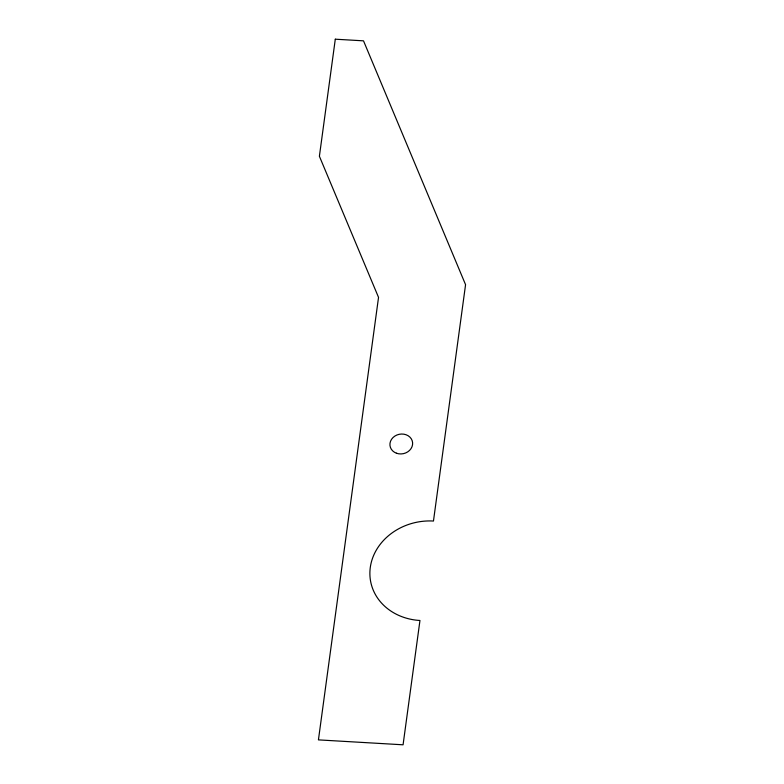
<?xml version="1.0" encoding="UTF-8"?>
<svg xmlns="http://www.w3.org/2000/svg" width="784" height="784" viewBox="0 0 784 784"><rect width="100%" height="100%" fill="white"/><g stroke="black" fill="none" stroke-linecap="round" stroke-linejoin="round"><path stroke-width="1.18" d="M335.297 39.2L319.392 156.261L378.535 297.371L318.431 739.88L403.074 744.8L419.959 620.487A57.085 49.539 -11 0 1 370.283 567.479A57.085 49.539 -11 0 1 433.464 521.037L465.569 284.68L363.511 40.837L335.297 39.2M396.43 453.211A11.417 9.908 -11 0 0 412.6 442.637A11.417 9.908 -11 0 0 394.803 436.11A11.417 9.908 -11 0 0 396.43 453.211"/></g></svg>
